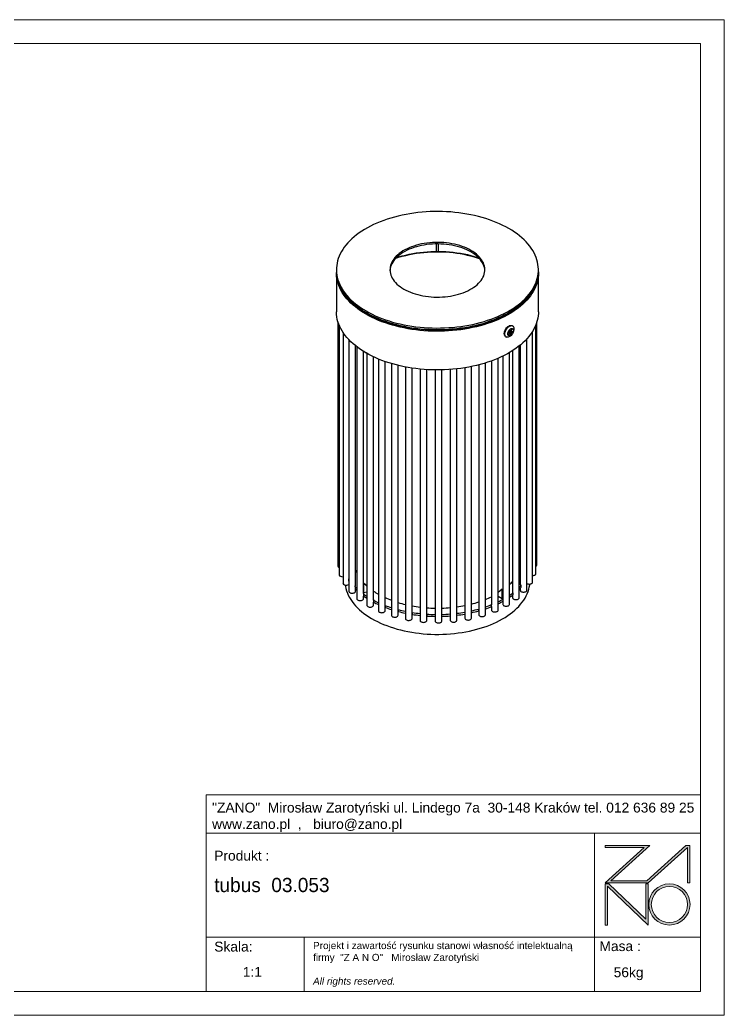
# Model space of a CAD drawing. Header units: millimetres. Extents: x 2024 to 7964, y -1688 to 2512.
# Drawn here: x 4994 to 7964, y -1688 to 2512 of the extents above; entities that cross this region are included whole.
import ezdxf

# ---------------------------------------------------------------- set-up
doc = ezdxf.new("R2010")
doc.units = ezdxf.units.MM
doc.layers.add('tabelka', color=155, linetype='Continuous')

# ---------------------------------------------------------------- blocks, each defined once
blk = doc.blocks.new('zano')
at = {"layer": 'Defpoints', "lineweight": 5}
for points in [[(6270.2, 3716.2), (6270.2, 3707.4), (6434.8, 3707.4), (6270.2, 3558.4), (6452.4, 3558.4), (6617.9, 3708.2), (6617.9, 3558.4), (6628.6, 3558.4), (6628.6, 3716.2), (6610.7, 3716.2), (6446.1, 3567.2), (6295.4, 3567.2), (6459.9, 3716.2), (6270.2, 3716.2), (6270.2, 3707.4)], [(6270.2, 3554.4), (6286.2, 3554.4), (6441.7, 3405.6), (6441.7, 3554.4), (6452.4, 3554.4), (6452.4, 3380.5), (6281, 3544.6), (6281, 3380.5), (6270.2, 3380.5)]]:
    blk.add_hatch(color=251, dxfattribs=at).paths.add_polyline_path(points)
h = blk.add_hatch(color=251, dxfattribs=at)
h.paths.add_polyline_path([(6454.7, 3467.4, 1), (6628.6, 3467.4, 1)])
h.paths.add_polyline_path([(6617.9, 3467.4, -1), (6465.4, 3467.4, -1)], flags=16)
at = {"layer": 'Defpoints', "color": 251, "lineweight": 5}
blk.add_lwpolyline([(6434.8, 3707.4), (6270.2, 3558.4), (6452.4, 3558.4), (6617.9, 3708.2), (6617.9, 3558.4), (6628.6, 3558.4), (6628.6, 3716.2), (6610.7, 3716.2), (6446.1, 3567.2), (6295.4, 3567.2), (6459.9, 3716.2), (6270.2, 3716.2), (6270.2, 3707.4), (6432.1, 3707.4)], dxfattribs=at)
for points in [[(6270.2, 3716.2), (6270.2, 3707.4), (6434.8, 3707.4), (6270.2, 3558.4), (6452.4, 3558.4), (6617.9, 3708.2), (6617.9, 3558.4), (6628.6, 3558.4), (6628.6, 3716.2), (6610.7, 3716.2), (6446.1, 3567.2), (6295.4, 3567.2), (6459.9, 3716.2), (6270.2, 3716.2), (6270.2, 3707.4)], [(6270.2, 3554.4), (6286.2, 3554.4), (6441.7, 3405.6), (6441.7, 3554.4), (6452.4, 3554.4), (6452.4, 3380.5), (6281, 3544.6), (6281, 3380.5), (6270.2, 3380.5)]]:
    blk.add_lwpolyline(points, close=True, dxfattribs=at)
for radius in [87, 76.3]:
    blk.add_circle((6541.7, 3467.4), radius, dxfattribs=at)
blk = doc.blocks.new('TABELA')
at = {"layer": 'tabelka', "lineweight": 5}
for p, q in [((4587.4, 3929.4), (6672.4, 3929.4)), ((4587.4, 3767.6), (4587.4, 3929.4)), ((4587.4, 3929.4), (6672.4, 3929.4)), ((6226.5, 3767.6), (6226.5, 3329)), ((4587.4, 3329), (6672.4, 3329)), ((5001.6, 3329), (5001.6, 3100.4)), ((6226.5, 3329), (6226.5, 3100.4))]:
    blk.add_line(p, q, dxfattribs=at)
blk.add_lwpolyline([(4587.4, 3767.6), (6672.4, 3767.6), (6672.4, 3100.4), (4587.4, 3100.4)], close=True, dxfattribs=at)
blk.add_blockref('zano', (0, 0))
at = {"layer": 'tabelka', "lineweight": 5, "attachment_point": 1}
for s, insert, char_height, width in [('{\\fArial|b0|i0|c238|p34;"ZANO"  Mirosław Zarotyński ul. Lindego 7a  30-148 Kraków tel. 012 636 89 25\\Pwww.zano.pl  ,   biuro@zano.pl}', (4613, 3896.9), 41.595, 2040.38), ('{\\fArial|b0|i0|c238|p34;Produkt : }', (4622, 3694.1), 41.595, 265.273), ('{\\fCentury Gothic|b0|i0|c238|p34;tubus  03.053}', (4622, 3579.5), 60, 713.135), ('{\\fArial|b0|i0|c238|p34;Skala: }', (4622, 3310.3), 41.595, 191.675), ('{\\fArial|b0|i0|c238|p34;Masa :}', (6246.7, 3312.2), 41.595, 200.457), ('{\\fArial|b0|i0|c238|p34;1:1}', (4742.5, 3203.5), 41.595, 42.482), ('{\\fArial|b0|i0|c238|p34;56kg}', (6306.7, 3201.8), 41.595, 42.482)]:
    blk.add_mtext(s, dxfattribs=dict(at, insert=insert, char_height=char_height, width=width))
at = {"layer": 'tabelka', "color": 1, "lineweight": 5, "insert": (5038.9, 3308.9), "char_height": 30, "width": 1186.12, "attachment_point": 1}
blk.add_mtext('{\\fArial|b0|i0|c0|p34;Projekt i zawartość rysunku stanowi własność intelektualną firmy \\fArial|b0|i0|c238|p34; "Z A N O"   Mirosław Zarotyński\\fArial|b0|i1|c238|p34;\\P\\PAll rights reserved.}', dxfattribs=at)
blk = doc.blocks.new('izometria')
for p, q in [((-1449.5, 1761), (-1449.5, 1745.4)), ((-1444.5, 1745.4), (-1444.5, 1761)), ((-1660, 1706.6), (-1660, 1703.3)), ((-1234, 1703.3), (-1234, 1706.6)), ((-1659.9, 1699.7), (-1659.9, 1618.1)), ((-1233.9, 1618.1), (-1233.9, 1699.7)), ((-1625.2, 1635.9), (-1625.2, 1635.6)), ((-1624.4, 1635.3), (-1624.5, 1635)), ((-1621.6, 1632.4), (-1621.6, 1632.9)), ((-1620.9, 1632.4), (-1620.9, 1631.8)), ((-1619.1, 1630.2), (-1619.2, 1631)), ((-1617.1, 1628.7), (-1617.3, 1629.5)), ((-1274.6, 1631.1), (-1274.8, 1630.2)), ((-1272.9, 1631.8), (-1272.9, 1632.4)), ((-1269.4, 1635), (-1269.5, 1635.4)), ((-1268.7, 1635.6), (-1268.7, 1636)), ((-1656.7, 1596.8), (-1656.7, 1081.1)), ((-1596.2, 1615.5), (-1596.2, 1614.4)), ((-1591.2, 1611.6), (-1591.2, 1612.8)), ((-1588.7, 1609.1), (-1588.7, 1611.5)), ((-1585.1, 1607.1), (-1585.1, 1609.7)), ((-1571, 1603.3), (-1571, 1601.9)), ((-1316.5, 1604.7), (-1317.4, 1605.3)), ((-1311.2, 1608.5), (-1311.2, 1607.2)), ((-1306.2, 1609.7), (-1306.2, 1611)), ((-1237.2, 1083.7), (-1237.2, 1596.8)), ((-1653.9, 1588.9), (-1653.9, 1062.8)), ((-1521.3, 1588.1), (-1521.3, 1586.3)), ((-1521, 1588), (-1521, 1586.3)), ((-1520.4, 1587.9), (-1520.4, 1586.1)), ((-1449.4, 1580.4), (-1449.4, 1578.5)), ((-1444.4, 1578.5), (-1444.4, 1580.4)), ((-1297.3, 1576.4), (-1293.8, 1574.4)), ((-1296.3, 1578.2), (-1294.2, 1576.9)), ((-1296.3, 1578.2), (-1292.8, 1576.1)), ((-1294.6, 1580.1), (-1294.7, 1580.1)), ((-1289.8, 1577.3), (-1294.6, 1580.1)), ((-1294.2, 1576.9), (-1289.4, 1574.2)), ((-1292.8, 1576.1), (-1289.4, 1574.2)), ((-1288.4, 1588), (-1289.6, 1588.7)), ((-1246.4, 1047.5), (-1246.4, 1576.6)), ((-1239.3, 1065.4), (-1239.3, 1590.6)), ((-1646.1, 1574.5), (-1646.1, 1045)), ((-1633.6, 1558.8), (-1633.6, 1028.1)), ((-1303.1, 1565.3), (-1301.9, 1564.6)), ((-1298.2, 1574.1), (-1298.1, 1574)), ((-1298.1, 1574), (-1293.3, 1571.3)), ((-1290.4, 1572.5), (-1293.8, 1574.4)), ((-1289.4, 1570.8), (-1289, 1571.4)), ((-1287.8, 1573.5), (-1287.5, 1574.1)), ((-1258.2, 1030.4), (-1258.2, 1561)), ((-1619.6, 1038.9), (-1619.6, 1546.1)), ((-1616.7, 1543.8), (-1616.7, 1012.6)), ((-1602.7, 1023.3), (-1602.7, 1534.2)), ((-1288.6, 1535.8), (-1288.6, 1026.3)), ((-1274.6, 1014.6), (-1274.6, 1545.8)), ((-1272.9, 1075.9), (-1272.9, 1547.1)), ((-1272.2, 1547.7), (-1272.2, 1042)), ((-1597.7, 1531.2), (-1597.6, 1531.2)), ((-1595.8, 1530.1), (-1595.8, 998.7)), ((-1581.8, 1009.5), (-1581.8, 1522.9)), ((-1571.3, 1518.2), (-1571.3, 986.9)), ((-1557.3, 986.9), (-1557.3, 1512.9)), ((-1332.9, 1514.2), (-1332.9, 1000.3)), ((-1318.9, 988.4), (-1318.9, 1519.8)), ((-1309, 1524.4), (-1309, 1012.3)), ((-1295, 1000.5), (-1295, 1531.9)), ((-1544, 1508.6), (-1544, 977.5)), ((-1530, 977.5), (-1530, 1504.8)), ((-1514.5, 1501.4), (-1514.5, 970.7)), ((-1500.5, 970.7), (-1500.5, 1499)), ((-1483.5, 1496.9), (-1483.5, 966.6)), ((-1469.5, 966.6), (-1469.5, 1495.8)), ((-1451.7, 1495.1), (-1451.7, 965.3)), ((-1437.7, 965.3), (-1437.7, 1495.2)), ((-1420, 1496.1), (-1420, 967)), ((-1406, 967), (-1406, 1497.4)), ((-1389.2, 1499.7), (-1389.2, 971.5)), ((-1375.2, 971.5), (-1375.2, 1502.3)), ((-1359.9, 1505.8), (-1359.9, 978.7)), ((-1345.9, 978.7), (-1345.9, 1509.8)), ((-1272.2, 1111.1), (-1272.9, 1113.4)), ((-1272.2, 1107), (-1272.9, 1109.3)), ((-1634.2, 1054), (-1633.6, 1054.3)), ((-1634.2, 1054), (-1633.6, 1053.2)), ((-1634.2, 1054), (-1634.2, 1049.9)), ((-1258.2, 1056.8), (-1258.1, 1056.7)), ((-1258.2, 1056.4), (-1258.1, 1056.7)), ((-1258.2, 1052.3), (-1258.1, 1052.6)), ((-1258.1, 1052.6), (-1258.1, 1056.7)), ((-1634.2, 1049.9), (-1633.6, 1049.1)), ((-1620.8, 1037.6), (-1620.8, 1033.5)), ((-1619.6, 1028.1), (-1619.6, 1032.3)), ((-1602.7, 1046.1), (-1595.8, 1040.3)), ((-1602.7, 1046.1), (-1602.5, 1045.9)), ((-1602.7, 1045.1), (-1602.3, 1044.5)), ((-1602.3, 1044.5), (-1595.8, 1039.1)), ((-1602.3, 1024.9), (-1602.3, 1044.5)), ((-1310.2, 1032.4), (-1318.9, 1025.3)), ((-1310.2, 1032.4), (-1309, 1033.1)), ((-1310.2, 1012.8), (-1310.2, 1032.4)), ((-1272.2, 1034.4), (-1272.2, 1030.4)), ((-1270.7, 1036), (-1270.7, 1040.1)), ((-1603.2, 1022.6), (-1603.2, 1018.5)), ((-1602.7, 1025.5), (-1602.3, 1024.9)), ((-1602.7, 1012.6), (-1602.7, 1018.1)), ((-1595.8, 1026.3), (-1602.3, 1024.9)), ((-1581.8, 1009.4), (-1581.8, 1005.3)), ((-1318.9, 1017.8), (-1310.2, 1012.8)), ((-1310.2, 1012.8), (-1309, 1013.5)), ((-1308.5, 1007.2), (-1308.5, 1011.3)), ((-1288.6, 1020.1), (-1288.6, 1014.6)), ((-1287.6, 1020.8), (-1287.6, 1024.8)), ((-1581.8, 998.7), (-1581.8, 1005.3)), ((-1557, 998.3), (-1557, 994.2)), ((-1529.6, 989.5), (-1529.6, 985.4)), ((-1359.9, 991.4), (-1359.9, 990.7)), ((-1359.9, 986.6), (-1359.9, 990.7)), ((-1359.9, 987.3), (-1359.9, 987.2)), ((-1332.9, 995.7), (-1332.9, 988.4)), ((-1332.8, 995.8), (-1332.8, 999.8)), ((-1309, 1007), (-1309, 1000.5)), ((-1295, 1000.1), (-1295, 1000.5)), ((-1500.1, 983.3), (-1500.1, 979.3)), ((-1469.2, 979.9), (-1469.5, 980.3)), ((-1469.2, 975.8), (-1469.5, 976.2)), ((-1469.2, 979.9), (-1469.2, 975.8)), ((-1363.9, 947.9), (-1364, 948))]:
    blk.add_line(p, q)
at = {"flags": 128}
for points in [[(-1597.6, 1619.6), (-1591.3, 1616.2), (-1584.8, 1612.8), (-1578.1, 1609.7), (-1571.1, 1606.7), (-1564, 1603.8), (-1556.6, 1601.1), (-1549.1, 1598.7), (-1541.4, 1596.3), (-1533.5, 1594.2), (-1525.5, 1592.3), (-1517.3, 1590.5), (-1509.1, 1589), (-1500.7, 1587.6), (-1492.3, 1586.4), (-1483.7, 1585.5), (-1475.1, 1584.7), (-1466.5, 1584.1), (-1457.8, 1583.8), (-1449.2, 1583.6), (-1440.5, 1583.7), (-1431.8, 1583.9), (-1423.1, 1584.4), (-1414.5, 1585), (-1406, 1585.9), (-1397.5, 1587), (-1389.1, 1588.2), (-1380.7, 1589.7), (-1372.5, 1591.4), (-1364.5, 1593.2), (-1356.5, 1595.2), (-1348.7, 1597.5), (-1341.1, 1599.9), (-1333.7, 1602.5), (-1326.4, 1605.2), (-1319.3, 1608.1), (-1312.5, 1611.2), (-1305.9, 1614.5), (-1299.5, 1617.9), (-1293.3, 1621.4), (-1287.4, 1625.1), (-1281.8, 1628.9), (-1276.5, 1632.9), (-1271.4, 1637), (-1266.6, 1641.2), (-1262.2, 1645.5), (-1258, 1649.9), (-1254.1, 1654.4), (-1250.6, 1658.9), (-1247.4, 1663.6), (-1244.5, 1668.3), (-1242, 1673.1), (-1239.8, 1678), (-1238, 1682.9), (-1236.5, 1687.8), (-1235.3, 1692.8), (-1234.5, 1697.8), (-1234.1, 1702.8), (-1234, 1707.8), (-1234.3, 1712.8), (-1234.9, 1717.8), (-1235.9, 1722.8), (-1237.2, 1727.8), (-1238.8, 1732.7), (-1240.9, 1737.6), (-1243.2, 1742.4), (-1245.9, 1747.2), (-1249, 1751.9), (-1252.3, 1756.5), (-1256, 1761.1), (-1260, 1765.5), (-1264.4, 1769.9), (-1269, 1774.1), (-1273.9, 1778.2), (-1279.1, 1782.3), (-1284.6, 1786.1), (-1290.4, 1789.9), (-1296.4, 1793.5), (-1302.6, 1797), (-1309.1, 1800.3), (-1315.9, 1803.5), (-1322.8, 1806.5), (-1330, 1809.3), (-1337.4, 1812), (-1344.9, 1814.5), (-1352.6, 1816.8), (-1360.5, 1818.9), (-1368.5, 1820.9), (-1376.6, 1822.6), (-1384.9, 1824.2), (-1393.3, 1825.6), (-1401.7, 1826.7), (-1410.2, 1827.7), (-1418.8, 1828.5), (-1427.5, 1829), (-1436.1, 1829.4), (-1444.8, 1829.5), (-1453.5, 1829.5), (-1462.2, 1829.2), (-1470.8, 1828.8), (-1479.4, 1828.1), (-1488, 1827.2), (-1496.5, 1826.2), (-1504.9, 1824.9), (-1513.2, 1823.4), (-1521.4, 1821.8), (-1529.5, 1819.9), (-1537.4, 1817.9), (-1545.2, 1815.7), (-1552.9, 1813.3), (-1560.3, 1810.7), (-1567.6, 1807.9), (-1574.6, 1805), (-1581.5, 1801.9), (-1588.1, 1798.7), (-1594.5, 1795.3), (-1600.6, 1791.7), (-1606.5, 1788), (-1612.1, 1784.2), (-1617.5, 1780.3), (-1622.6, 1776.2), (-1627.3, 1772), (-1631.8, 1767.7), (-1636, 1763.3), (-1639.8, 1758.8), (-1643.3, 1754.2), (-1646.6, 1749.5), (-1649.4, 1744.8), (-1652, 1740), (-1654.1, 1735.2), (-1656, 1730.3), (-1657.5, 1725.3), (-1658.6, 1720.3), (-1659.4, 1715.3), (-1659.9, 1710.3), (-1660, 1705.3), (-1659.7, 1700.3), (-1659.1, 1695.3), (-1658.1, 1690.3), (-1656.8, 1685.4), (-1655.1, 1680.4), (-1653.1, 1675.6), (-1650.7, 1670.7), (-1648, 1666), (-1645, 1661.3), (-1641.6, 1656.6), (-1637.9, 1652.1), (-1633.9, 1647.6), (-1629.6, 1643.3), (-1625, 1639), (-1620.1, 1634.9), (-1614.9, 1630.9), (-1609.4, 1627), (-1603.6, 1623.2), (-1597.6, 1619.6)], [(-1517.7, 1665.8), (-1513.4, 1663.4), (-1508.8, 1661.2), (-1504.1, 1659.2), (-1499.1, 1657.3), (-1494, 1655.6), (-1488.6, 1654.1), (-1483.2, 1652.8), (-1477.6, 1651.6), (-1471.9, 1650.7), (-1466.1, 1649.9), (-1460.3, 1649.4), (-1454.4, 1649), (-1448.5, 1648.9), (-1442.5, 1648.9), (-1436.6, 1649.2), (-1430.8, 1649.6), (-1424.9, 1650.3), (-1419.2, 1651.1), (-1413.6, 1652.2), (-1408, 1653.4), (-1402.6, 1654.8), (-1397.4, 1656.4), (-1392.4, 1658.2), (-1387.5, 1660.2), (-1382.8, 1662.3), (-1378.4, 1664.6), (-1374.2, 1667), (-1370.3, 1669.5), (-1366.6, 1672.2), (-1363.2, 1675), (-1360.1, 1678), (-1357.3, 1681), (-1354.9, 1684.1), (-1352.7, 1687.3), (-1350.9, 1690.5), (-1349.4, 1693.8), (-1348.3, 1697.2), (-1347.5, 1700.6), (-1347.1, 1704), (-1347, 1707.4), (-1347.3, 1710.8), (-1347.9, 1714.2), (-1348.8, 1717.6), (-1350.1, 1721), (-1351.8, 1724.2), (-1353.8, 1727.5), (-1356.1, 1730.6), (-1358.7, 1733.7), (-1361.6, 1736.7), (-1364.9, 1739.5), (-1368.4, 1742.3), (-1372.2, 1744.9), (-1376.3, 1747.4), (-1380.6, 1749.7), (-1385.1, 1751.9), (-1389.9, 1754), (-1394.9, 1755.8), (-1400, 1757.5), (-1405.3, 1759.1), (-1410.8, 1760.4), (-1416.4, 1761.5), (-1422.1, 1762.5), (-1427.8, 1763.2), (-1433.7, 1763.8), (-1439.6, 1764.1), (-1445.5, 1764.3), (-1451.4, 1764.2), (-1457.3, 1764), (-1463.2, 1763.5), (-1469, 1762.9), (-1474.8, 1762), (-1480.4, 1761), (-1485.9, 1759.7), (-1491.3, 1758.3), (-1496.6, 1756.7), (-1501.6, 1754.9), (-1506.5, 1753), (-1511.1, 1750.9), (-1515.6, 1748.6), (-1519.8, 1746.2), (-1523.7, 1743.6), (-1527.4, 1740.9), (-1530.7, 1738.1), (-1533.8, 1735.2), (-1536.6, 1732.2), (-1539.1, 1729.1), (-1541.2, 1725.9), (-1543, 1722.6), (-1544.5, 1719.3), (-1545.7, 1715.9), (-1546.4, 1712.6), (-1546.9, 1709.1), (-1547, 1705.7), (-1546.7, 1702.3), (-1546.1, 1698.9), (-1545.1, 1695.5), (-1543.8, 1692.2), (-1542.2, 1688.9), (-1540.2, 1685.7), (-1537.9, 1682.5), (-1535.3, 1679.5), (-1532.3, 1676.5), (-1529.1, 1673.6), (-1525.6, 1670.9), (-1521.8, 1668.2), (-1517.7, 1665.8)], [(-1347, 1704.9), (-1347.3, 1707.6), (-1347.9, 1711), (-1348.8, 1714.4), (-1350.1, 1717.7), (-1351.8, 1721), (-1353.8, 1724.2), (-1356.1, 1727.4), (-1358.7, 1730.4), (-1361.6, 1733.4), (-1364.9, 1736.3), (-1368.4, 1739), (-1372.2, 1741.6), (-1376.3, 1744.1), (-1380.6, 1746.5), (-1385.1, 1748.7), (-1389.9, 1750.7), (-1394.9, 1752.6), (-1400, 1754.3), (-1405.3, 1755.8), (-1410.8, 1757.1), (-1416.4, 1758.3), (-1422.1, 1759.2), (-1427.8, 1760), (-1433.7, 1760.5), (-1439.6, 1760.9), (-1445.5, 1761), (-1451.4, 1761), (-1457.3, 1760.7), (-1463.2, 1760.3), (-1469, 1759.6), (-1474.8, 1758.8), (-1480.4, 1757.7), (-1485.9, 1756.5), (-1491.3, 1755.1), (-1496.6, 1753.4), (-1501.6, 1751.7), (-1506.5, 1749.7), (-1511.1, 1747.6), (-1515.6, 1745.3), (-1519.8, 1742.9), (-1523.7, 1740.3), (-1527.4, 1737.7), (-1530.7, 1734.8), (-1533.8, 1731.9), (-1536.6, 1728.9), (-1539.1, 1725.8), (-1541.2, 1722.6), (-1543, 1719.3), (-1544.5, 1716), (-1545.7, 1712.7), (-1546.4, 1709.3), (-1546.9, 1705.9), (-1546.9, 1704.9)], [(-1521, 1735.9), (-1513.8, 1737.7), (-1506.5, 1739.4), (-1499.1, 1740.8), (-1491.5, 1742.1), (-1483.9, 1743.2), (-1476.2, 1744), (-1468.4, 1744.7), (-1460.6, 1745.1), (-1452.7, 1745.4), (-1444.9, 1745.4), (-1437, 1745.3), (-1429.2, 1744.9), (-1421.4, 1744.4), (-1413.6, 1743.6), (-1406, 1742.6), (-1398.4, 1741.5), (-1390.9, 1740.1), (-1383.5, 1738.5), (-1376.3, 1736.8), (-1369.2, 1734.8), (-1362.2, 1732.7), (-1360.3, 1732.1)], [(-1520.4, 1735.1), (-1513.3, 1736.9), (-1506, 1738.6), (-1498.6, 1740), (-1491.1, 1741.3), (-1483.6, 1742.3), (-1475.9, 1743.2), (-1468.2, 1743.8), (-1460.5, 1744.3), (-1452.7, 1744.5), (-1444.9, 1744.6), (-1437.1, 1744.4), (-1429.3, 1744.1), (-1421.6, 1743.5), (-1413.9, 1742.7), (-1406.3, 1741.8), (-1398.8, 1740.6), (-1391.4, 1739.3), (-1384.1, 1737.7), (-1376.9, 1736), (-1369.8, 1734.1), (-1362.9, 1732), (-1358.9, 1730.6)], [(-1533.7, 1732.1), (-1528.9, 1733.6), (-1521, 1735.9)], [(-1660, 1703.3), (-1660, 1702.1), (-1659.7, 1697), (-1659.1, 1692), (-1658.1, 1687), (-1656.8, 1682.1), (-1655.1, 1677.2), (-1653.1, 1672.3), (-1650.7, 1667.5), (-1648, 1662.7), (-1645, 1658), (-1641.6, 1653.4), (-1637.9, 1648.8), (-1633.9, 1644.4), (-1629.6, 1640), (-1625, 1635.8), (-1620.1, 1631.6), (-1614.9, 1627.6), (-1609.4, 1623.7), (-1603.6, 1620), (-1597.6, 1616.4)], [(-1597.6, 1616.4), (-1591.3, 1612.9), (-1584.8, 1609.6), (-1578.1, 1606.4), (-1571.1, 1603.4), (-1564, 1600.5), (-1556.6, 1597.9), (-1549.1, 1595.4), (-1541.4, 1593.1), (-1533.5, 1590.9), (-1525.5, 1589), (-1517.3, 1587.2), (-1509.1, 1585.7), (-1500.7, 1584.3), (-1492.3, 1583.2), (-1483.7, 1582.2), (-1475.1, 1581.4), (-1466.5, 1580.9), (-1457.8, 1580.5), (-1449.2, 1580.4), (-1440.5, 1580.4), (-1431.8, 1580.7), (-1423.1, 1581.1), (-1414.5, 1581.8), (-1406, 1582.6), (-1397.5, 1583.7), (-1389.1, 1585), (-1380.7, 1586.4), (-1372.5, 1588.1), (-1364.5, 1589.9), (-1356.5, 1592), (-1348.7, 1594.2), (-1341.1, 1596.6), (-1333.7, 1599.2), (-1326.4, 1601.9), (-1319.3, 1604.9), (-1312.5, 1608), (-1305.9, 1611.2), (-1299.5, 1614.6), (-1293.3, 1618.2), (-1287.4, 1621.8), (-1281.8, 1625.7), (-1276.5, 1629.6), (-1271.4, 1633.7), (-1266.6, 1637.9), (-1262.2, 1642.2), (-1258, 1646.6), (-1254.1, 1651.1), (-1250.6, 1655.7), (-1247.4, 1660.3), (-1244.5, 1665.1), (-1242, 1669.9), (-1239.8, 1674.7), (-1238, 1679.6), (-1236.5, 1684.6), (-1235.3, 1689.5), (-1234.5, 1694.5), (-1234.1, 1699.5), (-1234, 1703.3)], [(-1234, 1702.2), (-1233.9, 1700.4), (-1234.1, 1695.4), (-1234.6, 1690.4), (-1235.4, 1685.4), (-1236.6, 1680.5), (-1238.1, 1675.5), (-1240, 1670.7), (-1242.2, 1665.8), (-1244.8, 1661), (-1247.7, 1656.3), (-1250.9, 1651.7), (-1254.4, 1647.1), (-1258.3, 1642.6), (-1262.5, 1638.2), (-1267, 1633.9), (-1271.8, 1629.8), (-1276.8, 1625.7), (-1282.2, 1621.8), (-1287.8, 1618), (-1293.7, 1614.3), (-1299.9, 1610.8), (-1306.3, 1607.4), (-1312.9, 1604.1), (-1319.8, 1601.1), (-1326.8, 1598.2), (-1334.1, 1595.4), (-1341.5, 1592.9), (-1349.1, 1590.5), (-1356.9, 1588.3), (-1364.9, 1586.2), (-1372.9, 1584.4), (-1381.1, 1582.8), (-1389.4, 1581.3), (-1397.8, 1580.1), (-1406.3, 1579), (-1414.9, 1578.1), (-1423.5, 1577.5), (-1432.1, 1577), (-1440.8, 1576.8), (-1449.4, 1576.8), (-1458.1, 1576.9), (-1466.7, 1577.3), (-1475.4, 1577.8), (-1483.9, 1578.6), (-1492.4, 1579.6), (-1500.9, 1580.8), (-1509.2, 1582.1), (-1517.5, 1583.7), (-1525.6, 1585.4), (-1533.6, 1587.4), (-1541.4, 1589.5), (-1549.1, 1591.8), (-1556.6, 1594.3), (-1564, 1597), (-1571.1, 1599.8), (-1578.1, 1602.8), (-1584.8, 1606), (-1591.3, 1609.3), (-1597.6, 1612.8)], [(-1597.6, 1612.8), (-1603.6, 1616.4), (-1609.4, 1620.2), (-1614.8, 1624), (-1620, 1628), (-1624.9, 1632.1), (-1629.5, 1636.3), (-1633.8, 1640.7), (-1637.8, 1645.1), (-1641.4, 1649.6), (-1644.8, 1654.2), (-1647.8, 1658.8), (-1650.5, 1663.6), (-1652.9, 1668.4), (-1654.9, 1673.2), (-1656.6, 1678.1), (-1658, 1683), (-1659, 1688), (-1659.6, 1693), (-1659.9, 1697.9), (-1659.9, 1700.8)], [(-1261, 1643.4), (-1263.5, 1640.8), (-1267.8, 1636.5), (-1272.5, 1632.3), (-1277.4, 1628.2), (-1282.6, 1624.2), (-1288.1, 1620.4), (-1293.9, 1616.7), (-1299.9, 1613.1), (-1306.2, 1609.7), (-1312.7, 1606.5), (-1319.5, 1603.4), (-1326.5, 1600.4), (-1333.6, 1597.6), (-1341, 1595), (-1348.5, 1592.6), (-1356.2, 1590.4), (-1364.1, 1588.3), (-1372.1, 1586.4), (-1380.2, 1584.8), (-1388.4, 1583.3), (-1396.7, 1582), (-1405.1, 1580.9), (-1413.6, 1580), (-1422.2, 1579.3), (-1430.8, 1578.8), (-1439.4, 1578.6), (-1448, 1578.5), (-1456.6, 1578.6), (-1465.2, 1578.9), (-1473.8, 1579.5), (-1482.3, 1580.2), (-1490.8, 1581.2), (-1499.2, 1582.3), (-1507.5, 1583.6), (-1515.7, 1585.2), (-1523.8, 1586.9), (-1531.8, 1588.8), (-1539.6, 1590.9), (-1547.2, 1593.2), (-1554.7, 1595.7), (-1562, 1598.3), (-1569.2, 1601.1), (-1576.1, 1604.1), (-1582.8, 1607.2), (-1583.9, 1607.8)], [(-1597.7, 1531.2), (-1603.7, 1534.8), (-1609.4, 1538.5), (-1614.9, 1542.4), (-1620.1, 1546.5), (-1625, 1550.6), (-1629.6, 1554.8), (-1634, 1559.2), (-1638, 1563.6), (-1641.6, 1568.2), (-1645, 1572.8), (-1648, 1577.5), (-1650.7, 1582.3), (-1653.1, 1587.1), (-1655.1, 1592), (-1656.8, 1596.9), (-1658.1, 1601.9), (-1659.1, 1606.9), (-1659.7, 1611.9), (-1659.9, 1616.9), (-1659.9, 1618.1)], [(-1233.9, 1618.1), (-1234, 1614.3), (-1234.5, 1609.3), (-1235.3, 1604.3), (-1236.4, 1599.3), (-1237.9, 1594.3), (-1239.8, 1589.4), (-1242, 1584.6), (-1244.5, 1579.8), (-1247.4, 1575.1), (-1250.6, 1570.4), (-1254.1, 1565.8), (-1258, 1561.3), (-1262.1, 1556.9), (-1266.6, 1552.6), (-1271.4, 1548.4), (-1276.5, 1544.3), (-1281.8, 1540.4), (-1287.4, 1536.6), (-1293.3, 1532.9), (-1299.5, 1529.3), (-1305.9, 1525.9), (-1312.5, 1522.7), (-1319.3, 1519.6), (-1326.4, 1516.7), (-1333.6, 1513.9), (-1341.1, 1511.3), (-1348.7, 1508.9), (-1356.5, 1506.7), (-1364.5, 1504.7), (-1372.5, 1502.8), (-1380.7, 1501.2), (-1389, 1499.7), (-1397.5, 1498.5), (-1405.9, 1497.4), (-1414.5, 1496.5), (-1423.1, 1495.9), (-1431.8, 1495.4), (-1440.4, 1495.1), (-1449.1, 1495.1), (-1457.8, 1495.3), (-1466.5, 1495.6), (-1475.1, 1496.2), (-1483.7, 1496.9), (-1492.2, 1497.9), (-1500.7, 1499.1), (-1509, 1500.4), (-1517.3, 1502), (-1525.4, 1503.7), (-1533.5, 1505.7), (-1541.3, 1507.8), (-1549, 1510.1), (-1556.6, 1512.6), (-1563.9, 1515.3), (-1571.1, 1518.1), (-1578, 1521.1), (-1584.8, 1524.3), (-1591.3, 1527.6), (-1597.6, 1531.1)], [(-1276.5, 1629.6), (-1276.6, 1629.4), (-1276.8, 1628.7)], [(-1588.7, 1610.2), (-1589.2, 1610.5), (-1595.4, 1614)], [(-1317.4, 1605.2), (-1317.4, 1605.3), (-1318, 1605.4), (-1318.6, 1605.1), (-1319.3, 1604.6), (-1319.9, 1603.8), (-1320.2, 1603)], [(-1320.2, 1603), (-1319.9, 1603.8), (-1319.3, 1604.6), (-1318.6, 1605.1), (-1318, 1605.4), (-1317.4, 1605.3)], [(-1303.1, 1565.3), (-1303.1, 1565.3), (-1304.1, 1566.1), (-1304.9, 1567.2), (-1305.5, 1568.6), (-1305.8, 1570.2), (-1305.9, 1572), (-1305.7, 1573.9), (-1305.2, 1575.9), (-1304.5, 1577.9), (-1303.6, 1579.9), (-1302.5, 1581.9), (-1301.2, 1583.7), (-1299.8, 1585.3), (-1298.3, 1586.7), (-1296.7, 1587.8), (-1295.2, 1588.6), (-1293.6, 1589.2), (-1292.1, 1589.3), (-1290.8, 1589.2), (-1289.6, 1588.7), (-1289.6, 1588.7)], [(-1289.4, 1570.8), (-1290.2, 1569.7), (-1291.7, 1568.1), (-1293.2, 1566.7), (-1294.7, 1565.5), (-1296.3, 1564.7), (-1297.9, 1564.2), (-1299.3, 1564), (-1300.7, 1564.2), (-1301.9, 1564.6), (-1302.9, 1565.4), (-1303.7, 1566.5), (-1304.3, 1567.9), (-1304.6, 1569.5), (-1304.7, 1571.3), (-1304.5, 1573.2), (-1304, 1575.2), (-1303.3, 1577.2), (-1302.4, 1579.3), (-1301.3, 1581.2), (-1300, 1583), (-1298.6, 1584.6), (-1297.1, 1586), (-1295.5, 1587.1), (-1294, 1588), (-1292.4, 1588.5), (-1290.9, 1588.7), (-1289.6, 1588.5), (-1288.4, 1588), (-1288.4, 1588)], [(-1288.4, 1582.2), (-1287.6, 1581.6), (-1287, 1580.6), (-1286.7, 1579.4), (-1286.6, 1578), (-1286.8, 1576.4), (-1287.3, 1574.8), (-1287.9, 1573.2), (-1288.8, 1571.7), (-1289.9, 1570.3), (-1291.1, 1569.1), (-1292.3, 1568.1), (-1293.5, 1567.5), (-1294.8, 1567.2), (-1295.9, 1567.2), (-1296.9, 1567.5), (-1297.6, 1568.2), (-1298.2, 1569.1), (-1298.5, 1570.4), (-1298.6, 1571.8), (-1298.4, 1573.3), (-1298, 1574.9), (-1297.3, 1576.5), (-1296.4, 1578.1), (-1295.3, 1579.5), (-1294.2, 1580.7), (-1292.9, 1581.6), (-1291.7, 1582.3), (-1290.5, 1582.6), (-1289.3, 1582.6), (-1288.4, 1582.2)], [(-1289.4, 1574.2), (-1289.2, 1575.2), (-1289.1, 1576.1), (-1289.4, 1576.8), (-1289.8, 1577.3), (-1290.5, 1577.5), (-1291.2, 1577.3), (-1292, 1576.9), (-1292.8, 1576.1)], [(-1292.6, 1573.7), (-1292.1, 1574.6), (-1291.6, 1575.5)], [(-1288.4, 1588), (-1287.4, 1587.2), (-1286.6, 1586.1), (-1286, 1584.8), (-1285.7, 1583.2), (-1285.6, 1581.4), (-1285.8, 1579.5), (-1286.2, 1577.5), (-1286.9, 1575.4), (-1287.5, 1574.1)], [(-1293.8, 1574.4), (-1294, 1573.4), (-1294, 1572.5), (-1293.8, 1571.7), (-1293.3, 1571.3), (-1292.7, 1571.1), (-1292, 1571.3), (-1291.2, 1571.7), (-1290.4, 1572.5)], [(-1272.9, 1146.4), (-1272.9, 1146.3), (-1272.2, 1146)], [(-1655.2, 1078.6), (-1654.1, 1078), (-1653.9, 1077.9)], [(-1619.6, 1072.2), (-1617.9, 1068.2), (-1616.7, 1065.7)], [(-1274.6, 1071.4), (-1273.7, 1073.7), (-1272.3, 1078.2), (-1272.2, 1078.2)], [(-1246.4, 1061.3), (-1245.8, 1061.3), (-1244.3, 1061.5), (-1242.9, 1061.8), (-1241.6, 1062.4), (-1240.6, 1063.1), (-1239.8, 1063.8), (-1239.4, 1064.7), (-1239.3, 1065.4)], [(-1641.4, 1041.2), (-1641, 1038.5), (-1640, 1033.8), (-1638.6, 1029.1), (-1636.9, 1024.4), (-1634.9, 1019.8), (-1632.5, 1015.2), (-1629.8, 1010.7), (-1626.8, 1006.2), (-1623.4, 1001.9), (-1619.7, 997.6), (-1615.8, 993.4), (-1611.5, 989.3), (-1606.9, 985.3), (-1602, 981.5), (-1596.8, 977.7), (-1591.4, 974.1), (-1585.7, 970.7), (-1579.8, 967.3), (-1573.6, 964.1), (-1567.2, 961.1), (-1560.6, 958.3), (-1553.7, 955.6), (-1546.7, 953), (-1539.5, 950.7), (-1532.2, 948.5), (-1524.6, 946.5), (-1517, 944.7), (-1509.2, 943.1), (-1501.3, 941.6), (-1493.3, 940.4), (-1485.2, 939.4), (-1477.1, 938.5), (-1468.9, 937.9), (-1460.6, 937.4), (-1452.4, 937.2), (-1444.1, 937.2), (-1435.8, 937.4), (-1427.6, 937.7), (-1419.3, 938.3), (-1411.2, 939.1), (-1403.1, 940.1), (-1395, 941.2), (-1387.1, 942.6), (-1379.3, 944.2), (-1371.6, 945.9), (-1364, 947.9)], [(-1363.9, 947.9), (-1356.5, 950), (-1349.3, 952.3), (-1342.2, 954.8), (-1335.3, 957.4), (-1328.6, 960.3), (-1322.2, 963.2), (-1315.9, 966.4), (-1309.9, 969.7), (-1304.1, 973.1), (-1298.6, 976.7), (-1293.4, 980.4), (-1288.4, 984.2), (-1283.8, 988.1), (-1279.4, 992.2), (-1275.3, 996.3), (-1271.5, 1000.6), (-1268.1, 1004.9), (-1264.9, 1009.3), (-1262.1, 1013.8), (-1259.7, 1018.4), (-1257.5, 1023), (-1255.7, 1027.7), (-1254.3, 1032.4), (-1253.2, 1037.1), (-1252.4, 1041.9), (-1252.2, 1043.5)], [(-1272.2, 1030.4), (-1272.1, 1029.6), (-1271.6, 1028.7), (-1270.8, 1028), (-1269.7, 1027.3), (-1268.4, 1026.8), (-1267, 1026.5), (-1265.4, 1026.4), (-1263.9, 1026.4), (-1262.4, 1026.7), (-1261, 1027.2), (-1259.9, 1027.8), (-1259, 1028.6), (-1258.5, 1029.4), (-1258.3, 1030.3), (-1258.2, 1030.4)], [(-1258.2, 1044.5), (-1258.2, 1044.5), (-1257, 1044), (-1255.6, 1043.6), (-1254, 1043.4), (-1252.5, 1043.4), (-1250.9, 1043.7), (-1249.6, 1044.1), (-1248.3, 1044.7), (-1247.4, 1045.4), (-1246.7, 1046.2), (-1246.4, 1047.1), (-1246.4, 1047.5)], [(-1633.6, 1028.1), (-1633.6, 1028), (-1633.4, 1027.1), (-1632.9, 1026.3), (-1632, 1025.5), (-1630.9, 1024.9), (-1629.5, 1024.4)], [(-1629.5, 1024.4), (-1628, 1024.2), (-1626.5, 1024.1), (-1624.9, 1024.2), (-1623.5, 1024.5), (-1622.1, 1025), (-1621.1, 1025.7), (-1620.3, 1026.4), (-1619.8, 1027.3), (-1619.6, 1028.1)], [(-1616.7, 1012.6), (-1616.6, 1011.8), (-1616.1, 1011), (-1615.4, 1010.2), (-1614.3, 1009.5), (-1613, 1009), (-1611.6, 1008.7)], [(-1611.6, 1008.7), (-1610, 1008.5), (-1608.5, 1008.6), (-1607, 1008.8), (-1605.6, 1009.3), (-1604.4, 1009.9), (-1603.5, 1010.6), (-1603, 1011.5), (-1602.7, 1012.4), (-1602.7, 1012.6)], [(-1288.6, 1014.6), (-1288.6, 1014.5), (-1288.3, 1013.6), (-1287.7, 1012.7), (-1286.9, 1012), (-1285.7, 1011.4), (-1284.3, 1010.9), (-1282.8, 1010.7), (-1281.3, 1010.6), (-1279.7, 1010.7), (-1278.3, 1011.1), (-1277, 1011.6), (-1275.9, 1012.3), (-1275.1, 1013), (-1274.7, 1013.9), (-1274.6, 1014.6)], [(-1595.8, 998.7), (-1595.7, 998.3), (-1595.4, 997.4), (-1594.7, 996.6), (-1593.7, 995.9), (-1592.5, 995.3), (-1591.1, 994.9), (-1589.6, 994.7)], [(-1589.6, 994.7), (-1588, 994.7), (-1586.5, 994.9), (-1585.1, 995.3), (-1583.8, 995.9), (-1582.8, 996.6), (-1582.2, 997.4), (-1581.8, 998.3), (-1581.8, 998.7)], [(-1557, 995.9), (-1557.1, 996.1), (-1557.3, 996.5)], [(-1529.6, 989.5), (-1529.7, 990.5), (-1530, 991.2)], [(-1529.6, 985.8), (-1529.7, 986.4), (-1530, 987.1)], [(-1332.9, 1001.3), (-1333, 1000.8), (-1332.8, 999.8)], [(-1332.9, 988.4), (-1332.8, 987.7), (-1332.4, 986.9), (-1331.6, 986.1), (-1330.6, 985.4), (-1329.3, 984.9), (-1327.8, 984.6), (-1326.3, 984.4), (-1324.7, 984.5), (-1323.2, 984.7), (-1321.8, 985.2), (-1320.7, 985.8), (-1319.8, 986.5), (-1319.2, 987.4)], [(-1319.2, 987.4), (-1319, 988.3), (-1318.9, 988.4)], [(-1309, 1000.5), (-1308.9, 1000.1), (-1308.6, 999.2), (-1307.9, 998.4), (-1306.9, 997.7), (-1305.7, 997.1), (-1304.3, 996.7), (-1302.8, 996.5), (-1301.2, 996.5), (-1299.7, 996.7), (-1298.3, 997.1), (-1297, 997.7), (-1296.1, 998.4), (-1295.4, 999.2), (-1295, 1000.1)], [(-1571.3, 986.9), (-1571.3, 986.8), (-1571.1, 985.9), (-1570.5, 985), (-1569.6, 984.3), (-1568.5, 983.7), (-1567.1, 983.2), (-1565.6, 983), (-1564, 982.9)], [(-1564, 982.9), (-1562.5, 983), (-1561, 983.4), (-1559.7, 983.9), (-1558.7, 984.6), (-1557.9, 985.3), (-1557.5, 986.2), (-1557.3, 986.9)], [(-1544, 977.5), (-1543.9, 976.7), (-1543.4, 975.8), (-1542.6, 975.1), (-1541.5, 974.4), (-1540.2, 973.9), (-1538.7, 973.6), (-1537.2, 973.5), (-1535.6, 973.6)], [(-1535.6, 973.6), (-1534.1, 973.8), (-1532.8, 974.3), (-1531.7, 974.9), (-1530.8, 975.7), (-1530.2, 976.5), (-1530, 977.4), (-1530, 977.5)], [(-1514.5, 970.7), (-1514.4, 970.1), (-1514.1, 969.3), (-1513.3, 968.4), (-1512.3, 967.8), (-1511.1, 967.2), (-1509.7, 966.8), (-1508.1, 966.6), (-1506.6, 966.7), (-1505, 966.9)], [(-1505, 966.9), (-1503.6, 967.3), (-1502.4, 967.9), (-1501.5, 968.6), (-1500.8, 969.4), (-1500.5, 970.3), (-1500.5, 970.7)], [(-1500.1, 983.3), (-1500.4, 984.3), (-1500.5, 984.4)], [(-1500.1, 979.3), (-1500.4, 980.2), (-1500.5, 980.3)], [(-1483.5, 966.6), (-1483.5, 966.3), (-1483.2, 965.4), (-1482.6, 964.6), (-1481.6, 963.9), (-1480.5, 963.3), (-1479.1, 962.8), (-1477.6, 962.6), (-1476, 962.5), (-1474.5, 962.7), (-1473, 963.1)], [(-1473, 963.1), (-1471.8, 963.6), (-1470.7, 964.3), (-1470, 965.1), (-1469.6, 965.9), (-1469.5, 966.6)], [(-1420, 967), (-1419.9, 966.4), (-1419.5, 965.5), (-1418.8, 964.7), (-1417.8, 964), (-1416.5, 963.5), (-1415, 963.1), (-1413.5, 962.9), (-1411.9, 963), (-1410.4, 963.2), (-1409, 963.7), (-1407.9, 964.2)], [(-1389.2, 971.5), (-1389.1, 971.1), (-1388.8, 970.2), (-1388.2, 969.4), (-1387.2, 968.7), (-1386, 968.1), (-1384.6, 967.7), (-1383.1, 967.5), (-1381.5, 967.4), (-1380, 967.6), (-1378.6, 968), (-1377.3, 968.5), (-1376.3, 969.2)], [(-1359.9, 978.7), (-1359.9, 978.6), (-1359.7, 977.7), (-1359.1, 976.9), (-1358.3, 976.1), (-1357.1, 975.5), (-1355.8, 975), (-1354.3, 974.7), (-1352.8, 974.6), (-1351.2, 974.8), (-1349.7, 975.1), (-1348.4, 975.6), (-1347.3, 976.2), (-1346.5, 977)], [(-1346.5, 977), (-1346, 977.9), (-1345.9, 978.7)], [(-1451.7, 965.3), (-1451.5, 964.4), (-1451, 963.6), (-1450.2, 962.8), (-1449.1, 962.2), (-1447.8, 961.7), (-1446.3, 961.4), (-1444.7, 961.3), (-1443.2, 961.4), (-1441.7, 961.7), (-1440.4, 962.2)]]:
    blk.add_lwpolyline(points, dxfattribs=at)
for centre, radius, start, end in [((-1459, 1508.5), 234.8, 105.179, 108.9231), ((-1519.7, 1749.2), 154.9, 223.6874, 240.7462), ((-1446.9, 1584.3), 4.11, 254.3535, 285.6625), ((-1298.1, 1580.3), 7.81, 341.5991, 16.9545), ((-1300.1, 1576.9), 7.81, 283.0479, 318.4094), ((-1653.5, 1081.3), 3.21, 183.9318, 238.3433), ((-1240.6, 1084), 3.46, 292.0862, 355.0989), ((-1650.3, 1063.2), 3.59, 185.8744, 248.6946), ((-1647, 1069.4), 10.6, 244.0524, 274.55), ((-1642.1, 1045.6), 4.1, 188.7662, 257.071), ((-1639.2, 1051.3), 10.4, 248.2864, 302.3065), ((-1622.2, 1040.2), 2.91, 297.7279, 27.6145), ((-1531.4, 1125.7), 125.5, 224.5576, 227.1965), ((-1531.4, 1121.6), 125.5, 224.5576, 227.1965), ((-1367.1, 1117), 103.9, 313.9701, 319.1035), ((-1358.8, 1121.9), 120.2, 314.4371, 317.091), ((-1358.8, 1117.9), 120.2, 314.4371, 317.091), ((-1269.3, 1042.8), 3.07, 165.0605, 242.6939), ((-1605.1, 1024.7), 2.83, 311.8309, 4.5664), ((-1505.9, 1157.3), 166.2, 234.1571, 237.2804), ((-1505.9, 1153.3), 166.2, 234.1571, 237.2804), ((-1494.1, 1157.7), 156.2, 235.869, 240.374), ((-1584, 1010.9), 2.61, 325.61, 32.7698), ((-1482.8, 1197.4), 212.5, 242.2387, 245.3834), ((-1470.5, 1203.8), 208, 245.3147, 249.2907), ((-1419.7, 1195.2), 198.7, 291.8147, 295.8986), ((-1407.5, 1190.2), 204.5, 295.6523, 298.9384), ((-1306.5, 1012.9), 2.58, 165.8994, 217.3039), ((-1384.3, 1152.1), 159.8, 303.988, 307.2195), ((-1384.3, 1148), 159.8, 303.988, 307.2195), ((-1285.9, 1027), 2.76, 164.6016, 231.1143), ((-1482.8, 1193.3), 212.5, 242.2387, 245.3834), ((-1559.5, 999.1), 2.59, 340.9174, 33.9765), ((-1465.3, 1239.7), 258.3, 249.1868, 252.2459), ((-1465.3, 1235.6), 258.3, 249.1868, 252.2459), ((-1456, 1245.9), 252.6, 252.9674, 256.6194), ((-1453.9, 1278.7), 299, 255.3438, 258.3107), ((-1448.9, 1279.2), 286.6, 259.6313, 263.0744), ((-1447, 1297), 304.5, 265.7688, 269.1124), ((-1446.8, 1295.9), 303.4, 271.722, 275.07), ((-1444.5, 1276), 283.4, 277.7993, 281.2561), ((-1436.6, 1241.4), 247.9, 284.3482, 288.0229), ((-1438.7, 1273.3), 293.4, 282.5009, 285.5707), ((-1426, 1232.4), 250.5, 288.6488, 291.8381), ((-1426, 1228.3), 250.5, 288.6488, 291.8381), ((-1407.5, 1186.2), 204.5, 295.6523, 298.9384), ((-1453.9, 1274.7), 299, 255.3438, 258.3107), ((-1448.4, 1308.5), 329.2, 260.9759, 263.8884), ((-1448.4, 1304.4), 329.2, 260.9759, 263.8884), ((-1447, 1323.9), 344.7, 266.299, 269.2131), ((-1447, 1319.9), 344.7, 266.299, 269.2131), ((-1446.9, 1322.7), 343.5, 271.4986, 274.48), ((-1446.9, 1318.6), 343.5, 271.4986, 274.48), ((-1409.3, 967.2), 3.3, 296.036, 355.9698), ((-1445, 1304.8), 325.5, 276.871, 279.8726), ((-1445, 1300.7), 325.5, 276.871, 279.8726), ((-1378.1, 971.6), 2.96, 307.2547, 357.6061), ((-1438.7, 1269.3), 293.4, 282.5009, 285.5707), ((-1441.3, 965.7), 3.64, 285.6235, 354.5583)]:
    blk.add_arc(centre, radius, start, end)
for points, knots in [([(-1322.8, 1603.5), (-1322.5, 1603.2), (-1322.2, 1602.7), (-1321.8, 1602.4), (-1321.8, 1602.4)], [0, 0, 0, 0, 0.915813, 1, 1, 1, 1]), ([(-1317.4, 1605.3), (-1317.5, 1605.3), (-1317.6, 1605.4), (-1317.8, 1605.6), (-1317.9, 1605.6)], [0, 0, 0, 0, 0.6397726, 1, 1, 1, 1])]:
    blk.add_open_spline(points, degree=3, knots=knots)

msp = doc.modelspace()

# ---------------------------------------------------------------- linework, layer by layer
at = {"layer": 'tabelka', "lineweight": 5}
for points in [[(2023.67, 2511.56), (7963.67, 2511.56), (7963.67, -1688.44), (2023.67, -1688.44)], [(2123.67, 2411.56), (7863.67, 2411.56), (7863.67, -1588.44), (2123.67, -1588.44)]]:
    msp.add_lwpolyline(points, close=True, dxfattribs=at)

# ---------------------------------------------------------------- block references
at = {"xscale": 2, "yscale": 2, "zscale": 2}
msp.add_blockref('izometria', (9648.58, -1956.05), dxfattribs=at)
msp.add_blockref('TABELA', (1191.29, -4688.85))

doc.saveas('drawing.dxf')
